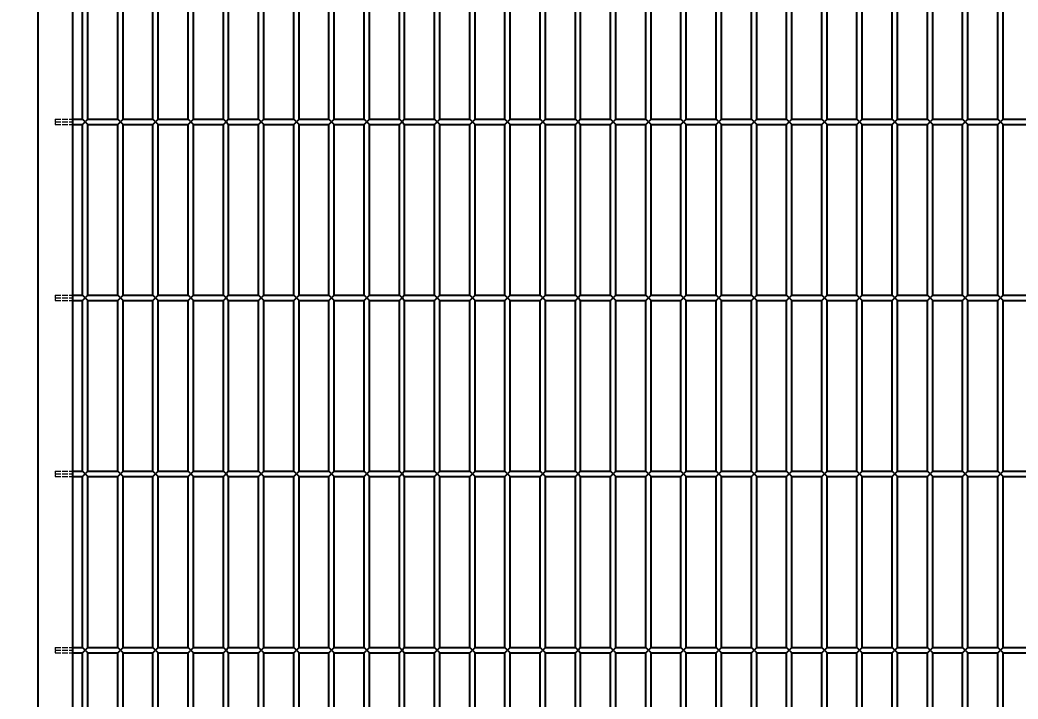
# Model space of a CAD drawing. Header units: millimetres. Extents: x 120 to 9117, y 110 to 4090.
# Drawn here: x 1810 to 2377, y 2759 to 3145 of the extents above; entities that cross this region are included whole.
import ezdxf

# ---------------------------------------------------------------- set-up
doc = ezdxf.new("R2010")
doc.units = ezdxf.units.MM
doc.header["$LTSCALE"] = 20
doc.linetypes.add('DASHED', pattern=[0.2067, 0.1654, -0.0413])
doc.layers.add('可见 (ISO)', color=7, linetype='Continuous', lineweight=25)
doc.layers.add('尺寸 (ISO)', color=7, linetype='Continuous', lineweight=18, true_color=0x008000)
doc.layers.add('隐藏 (ISO)', color=5, linetype='DASHED', lineweight=18, true_color=0x0000ff)
doc.styles.add('最新国标', font='simfang.ttf')
doc.dimstyles.new('默认 (GB)', dxfattribs={"dimscale": 20, "dimtxt": 2.8, "dimasz": 2.5, "dimexe": 2, "dimexo": 1.5, "dimgap": 0.5, "dimtad": 1, "dimtoh": 1, "dimdsep": 46, "dimtxsty": '最新国标', "dimcen": 0.09, "dimdle": 10, "dimclrd": 256, "dimclre": 256, "dimclrt": 256, "dimaunit": 1, "dimadec": 3, "dimazin": 2, "dimtfac": 0.535714, "dimtdec": 3, "dimtmove": 0, "dimatfit": 3, "dimfxl": 0, "dimtolj": 1, "dimlwd": -1, "dimlwe": -1, "dimarcsym": 0})

# ---------------------------------------------------------------- blocks, each defined once
blk = doc.blocks.new('*D6')
at = {"layer": 'Defpoints', "color": 0, "transparency": 16777216}
for p in [(1820.28, 3517.01), (1480.19, 1517.01), (1820.28, 1517.01)]:
    blk.add_point(p, dxfattribs=at)
at = {"layer": '尺寸 (ISO)', "color": 116, "true_color": 0x00803f, "transparency": 16777216}
for p, q in [((1790.28, 3517.01), (1440.19, 3517.01)), ((1480.19, 3467.01), (1480.19, 1567.01)), ((1790.28, 1517.01), (1440.19, 1517.01))]:
    blk.add_line(p, q, dxfattribs=at)
for points in [[(1471.85, 3467.01), (1488.52, 3467.01), (1480.19, 3517.01)], [(1471.85, 1567.01), (1488.52, 1567.01), (1480.19, 1517.01)]]:
    blk.add_solid(points, dxfattribs=at)
at = {"layer": '尺寸 (ISO)', "transparency": 16777216, "insert": (1441.87, 2517.01), "char_height": 56, "attachment_point": 5, "rotation": 90, "style": '最新国标'}
blk.add_mtext('\\A1;2000', dxfattribs=at)

msp = doc.modelspace()

# ---------------------------------------------------------------- linework, layer by layer
at = {"layer": '可见 (ISO)'}
for p, q in [((1820.28, 3517.011), (1820.28, 1517.011)), ((1840.28, 2527.011), (1840.28, 3497.011)), ((1845.78, 3088.511), (1845.78, 3185.511)), ((1848.78, 3088.511), (1848.78, 3185.511)), ((1865.78, 3088.511), (1865.78, 3185.511)), ((1868.78, 3088.511), (1868.78, 3185.511)), ((1885.78, 3088.511), (1885.78, 3185.511)), ((1888.78, 3088.511), (1888.78, 3185.511)), ((1905.78, 3088.511), (1905.78, 3185.511)), ((1908.78, 3088.511), (1908.78, 3185.511)), ((1925.78, 3088.511), (1925.78, 3185.511)), ((1928.78, 3088.511), (1928.78, 3185.511)), ((1945.78, 3088.511), (1945.78, 3185.511)), ((1948.78, 3088.511), (1948.78, 3185.511)), ((1965.78, 3088.511), (1965.78, 3185.511)), ((1968.78, 3088.511), (1968.78, 3185.511)), ((1985.78, 3088.511), (1985.78, 3185.511)), ((1988.78, 3088.511), (1988.78, 3185.511)), ((2005.78, 3088.511), (2005.78, 3185.511)), ((2008.78, 3088.511), (2008.78, 3185.511)), ((2025.78, 3088.511), (2025.78, 3185.511)), ((2028.78, 3088.511), (2028.78, 3185.511)), ((2045.78, 3088.511), (2045.78, 3185.511)), ((2048.78, 3088.511), (2048.78, 3185.511)), ((2065.78, 3088.511), (2065.78, 3185.511)), ((2068.78, 3088.511), (2068.78, 3185.511)), ((2085.78, 3088.511), (2085.78, 3185.511)), ((2088.78, 3088.511), (2088.78, 3185.511)), ((2105.78, 3088.511), (2105.78, 3185.511)), ((2108.78, 3088.511), (2108.78, 3185.511)), ((2125.78, 3088.511), (2125.78, 3185.511)), ((2128.78, 3088.511), (2128.78, 3185.511)), ((2145.78, 3088.511), (2145.78, 3185.511)), ((2148.78, 3088.511), (2148.78, 3185.511)), ((2165.78, 3088.511), (2165.78, 3185.511)), ((2168.78, 3088.511), (2168.78, 3185.511)), ((2185.78, 3088.511), (2185.78, 3185.511)), ((2188.78, 3088.511), (2188.78, 3185.511)), ((2205.78, 3088.511), (2205.78, 3185.511)), ((2208.78, 3088.511), (2208.78, 3185.511)), ((2225.78, 3088.511), (2225.78, 3185.511)), ((2228.78, 3088.511), (2228.78, 3185.511)), ((2245.78, 3088.511), (2245.78, 3185.511)), ((2248.78, 3088.511), (2248.78, 3185.511)), ((2265.78, 3088.511), (2265.78, 3185.511)), ((2268.78, 3088.511), (2268.78, 3185.511)), ((2285.78, 3088.511), (2285.78, 3185.511)), ((2288.78, 3088.511), (2288.78, 3185.511)), ((2305.78, 3088.511), (2305.78, 3185.511)), ((2308.78, 3088.511), (2308.78, 3185.511)), ((2325.78, 3088.511), (2325.78, 3185.511)), ((2328.78, 3088.511), (2328.78, 3185.511)), ((2345.78, 3088.511), (2345.78, 3185.511)), ((2348.78, 3088.511), (2348.78, 3185.511)), ((2365.78, 3088.511), (2365.78, 3185.511)), ((2368.78, 3088.511), (2368.78, 3185.511)), ((1840.28, 3088.511), (1845.78, 3088.511)), ((1840.28, 3085.511), (1845.78, 3085.511)), ((1847.28, 3087.011), (1845.78, 3088.511)), ((1845.78, 3085.511), (1847.28, 3087.011)), ((1845.78, 2988.511), (1845.78, 3085.511)), ((1848.78, 3088.511), (1847.28, 3087.011)), ((1847.28, 3087.011), (1848.78, 3085.511)), ((1848.78, 3088.511), (1865.78, 3088.511)), ((1848.78, 3085.511), (1865.78, 3085.511)), ((1848.78, 2988.511), (1848.78, 3085.511)), ((1867.28, 3087.011), (1865.78, 3088.511)), ((1865.78, 3085.511), (1867.28, 3087.011)), ((1865.78, 2988.511), (1865.78, 3085.511)), ((1868.78, 3088.511), (1867.28, 3087.011)), ((1867.28, 3087.011), (1868.78, 3085.511)), ((1868.78, 3088.511), (1885.78, 3088.511)), ((1868.78, 3085.511), (1885.78, 3085.511)), ((1868.78, 2988.511), (1868.78, 3085.511)), ((1887.28, 3087.011), (1885.78, 3088.511)), ((1885.78, 3085.511), (1887.28, 3087.011)), ((1885.78, 2988.511), (1885.78, 3085.511)), ((1888.78, 3088.511), (1887.28, 3087.011)), ((1887.28, 3087.011), (1888.78, 3085.511)), ((1888.78, 3088.511), (1905.78, 3088.511)), ((1888.78, 3085.511), (1905.78, 3085.511)), ((1888.78, 2988.511), (1888.78, 3085.511)), ((1907.28, 3087.011), (1905.78, 3088.511)), ((1905.78, 3085.511), (1907.28, 3087.011)), ((1905.78, 2988.511), (1905.78, 3085.511)), ((1908.78, 3088.511), (1907.28, 3087.011)), ((1907.28, 3087.011), (1908.78, 3085.511)), ((1908.78, 3088.511), (1925.78, 3088.511)), ((1908.78, 3085.511), (1925.78, 3085.511)), ((1908.78, 2988.511), (1908.78, 3085.511)), ((1927.28, 3087.011), (1925.78, 3088.511)), ((1925.78, 3085.511), (1927.28, 3087.011)), ((1925.78, 2988.511), (1925.78, 3085.511)), ((1928.78, 3088.511), (1927.28, 3087.011)), ((1927.28, 3087.011), (1928.78, 3085.511)), ((1928.78, 3088.511), (1945.78, 3088.511)), ((1928.78, 3085.511), (1945.78, 3085.511)), ((1928.78, 2988.511), (1928.78, 3085.511)), ((1947.28, 3087.011), (1945.78, 3088.511)), ((1945.78, 3085.511), (1947.28, 3087.011)), ((1945.78, 2988.511), (1945.78, 3085.511)), ((1948.78, 3088.511), (1947.28, 3087.011)), ((1947.28, 3087.011), (1948.78, 3085.511)), ((1948.78, 3088.511), (1965.78, 3088.511)), ((1948.78, 3085.511), (1965.78, 3085.511)), ((1948.78, 2988.511), (1948.78, 3085.511)), ((1967.28, 3087.011), (1965.78, 3088.511)), ((1965.78, 3085.511), (1967.28, 3087.011)), ((1965.78, 2988.511), (1965.78, 3085.511)), ((1968.78, 3088.511), (1967.28, 3087.011)), ((1967.28, 3087.011), (1968.78, 3085.511)), ((1968.78, 3088.511), (1985.78, 3088.511)), ((1968.78, 3085.511), (1985.78, 3085.511)), ((1968.78, 2988.511), (1968.78, 3085.511)), ((1987.28, 3087.011), (1985.78, 3088.511)), ((1985.78, 3085.511), (1987.28, 3087.011)), ((1985.78, 2988.511), (1985.78, 3085.511)), ((1988.78, 3088.511), (1987.28, 3087.011)), ((1987.28, 3087.011), (1988.78, 3085.511)), ((1988.78, 3088.511), (2005.78, 3088.511)), ((1988.78, 3085.511), (2005.78, 3085.511)), ((1988.78, 2988.511), (1988.78, 3085.511)), ((2007.28, 3087.011), (2005.78, 3088.511)), ((2005.78, 3085.511), (2007.28, 3087.011)), ((2005.78, 2988.511), (2005.78, 3085.511)), ((2008.78, 3088.511), (2007.28, 3087.011)), ((2007.28, 3087.011), (2008.78, 3085.511)), ((2008.78, 3088.511), (2025.78, 3088.511)), ((2008.78, 3085.511), (2025.78, 3085.511)), ((2008.78, 2988.511), (2008.78, 3085.511)), ((2027.28, 3087.011), (2025.78, 3088.511)), ((2025.78, 3085.511), (2027.28, 3087.011)), ((2025.78, 2988.511), (2025.78, 3085.511)), ((2028.78, 3088.511), (2027.28, 3087.011)), ((2027.28, 3087.011), (2028.78, 3085.511)), ((2028.78, 3088.511), (2045.78, 3088.511)), ((2028.78, 3085.511), (2045.78, 3085.511)), ((2028.78, 2988.511), (2028.78, 3085.511)), ((2047.28, 3087.011), (2045.78, 3088.511)), ((2045.78, 3085.511), (2047.28, 3087.011)), ((2045.78, 2988.511), (2045.78, 3085.511)), ((2048.78, 3088.511), (2047.28, 3087.011)), ((2047.28, 3087.011), (2048.78, 3085.511)), ((2048.78, 3088.511), (2065.78, 3088.511)), ((2048.78, 3085.511), (2065.78, 3085.511)), ((2048.78, 2988.511), (2048.78, 3085.511)), ((2067.28, 3087.011), (2065.78, 3088.511)), ((2065.78, 3085.511), (2067.28, 3087.011)), ((2065.78, 2988.511), (2065.78, 3085.511)), ((2068.78, 3088.511), (2067.28, 3087.011)), ((2067.28, 3087.011), (2068.78, 3085.511)), ((2068.78, 3088.511), (2085.78, 3088.511)), ((2068.78, 3085.511), (2085.78, 3085.511)), ((2068.78, 2988.511), (2068.78, 3085.511)), ((2087.28, 3087.011), (2085.78, 3088.511)), ((2085.78, 3085.511), (2087.28, 3087.011)), ((2085.78, 2988.511), (2085.78, 3085.511)), ((2088.78, 3088.511), (2087.28, 3087.011)), ((2087.28, 3087.011), (2088.78, 3085.511)), ((2088.78, 3088.511), (2105.78, 3088.511)), ((2088.78, 3085.511), (2105.78, 3085.511)), ((2088.78, 2988.511), (2088.78, 3085.511)), ((2107.28, 3087.011), (2105.78, 3088.511)), ((2105.78, 3085.511), (2107.28, 3087.011)), ((2105.78, 2988.511), (2105.78, 3085.511)), ((2108.78, 3088.511), (2107.28, 3087.011)), ((2107.28, 3087.011), (2108.78, 3085.511)), ((2108.78, 3088.511), (2125.78, 3088.511)), ((2108.78, 3085.511), (2125.78, 3085.511)), ((2108.78, 2988.511), (2108.78, 3085.511)), ((2127.28, 3087.011), (2125.78, 3088.511)), ((2125.78, 3085.511), (2127.28, 3087.011)), ((2125.78, 2988.511), (2125.78, 3085.511)), ((2128.78, 3088.511), (2127.28, 3087.011)), ((2127.28, 3087.011), (2128.78, 3085.511)), ((2128.78, 3088.511), (2145.78, 3088.511)), ((2128.78, 3085.511), (2145.78, 3085.511)), ((2128.78, 2988.511), (2128.78, 3085.511)), ((2147.28, 3087.011), (2145.78, 3088.511)), ((2145.78, 3085.511), (2147.28, 3087.011)), ((2145.78, 2988.511), (2145.78, 3085.511)), ((2148.78, 3088.511), (2147.28, 3087.011)), ((2147.28, 3087.011), (2148.78, 3085.511)), ((2148.78, 3088.511), (2165.78, 3088.511)), ((2148.78, 3085.511), (2165.78, 3085.511)), ((2148.78, 2988.511), (2148.78, 3085.511)), ((2167.28, 3087.011), (2165.78, 3088.511)), ((2165.78, 3085.511), (2167.28, 3087.011)), ((2165.78, 2988.511), (2165.78, 3085.511)), ((2168.78, 3088.511), (2167.28, 3087.011)), ((2167.28, 3087.011), (2168.78, 3085.511)), ((2168.78, 3088.511), (2185.78, 3088.511)), ((2168.78, 3085.511), (2185.78, 3085.511)), ((2168.78, 2988.511), (2168.78, 3085.511)), ((2187.28, 3087.011), (2185.78, 3088.511)), ((2185.78, 3085.511), (2187.28, 3087.011)), ((2185.78, 2988.511), (2185.78, 3085.511)), ((2188.78, 3088.511), (2187.28, 3087.011)), ((2187.28, 3087.011), (2188.78, 3085.511)), ((2188.78, 3088.511), (2205.78, 3088.511)), ((2188.78, 3085.511), (2205.78, 3085.511)), ((2188.78, 2988.511), (2188.78, 3085.511)), ((2207.28, 3087.011), (2205.78, 3088.511)), ((2205.78, 3085.511), (2207.28, 3087.011)), ((2205.78, 2988.511), (2205.78, 3085.511)), ((2208.78, 3088.511), (2207.28, 3087.011)), ((2207.28, 3087.011), (2208.78, 3085.511)), ((2208.78, 3088.511), (2225.78, 3088.511)), ((2208.78, 3085.511), (2225.78, 3085.511)), ((2208.78, 2988.511), (2208.78, 3085.511)), ((2227.28, 3087.011), (2225.78, 3088.511)), ((2225.78, 3085.511), (2227.28, 3087.011)), ((2225.78, 2988.511), (2225.78, 3085.511)), ((2228.78, 3088.511), (2227.28, 3087.011)), ((2227.28, 3087.011), (2228.78, 3085.511)), ((2228.78, 3088.511), (2245.78, 3088.511)), ((2228.78, 3085.511), (2245.78, 3085.511)), ((2228.78, 2988.511), (2228.78, 3085.511)), ((2247.28, 3087.011), (2245.78, 3088.511)), ((2245.78, 3085.511), (2247.28, 3087.011)), ((2245.78, 2988.511), (2245.78, 3085.511)), ((2248.78, 3088.511), (2247.28, 3087.011)), ((2247.28, 3087.011), (2248.78, 3085.511)), ((2248.78, 3088.511), (2265.78, 3088.511)), ((2248.78, 3085.511), (2265.78, 3085.511)), ((2248.78, 2988.511), (2248.78, 3085.511)), ((2267.28, 3087.011), (2265.78, 3088.511)), ((2265.78, 3085.511), (2267.28, 3087.011)), ((2265.78, 2988.511), (2265.78, 3085.511)), ((2268.78, 3088.511), (2267.28, 3087.011)), ((2267.28, 3087.011), (2268.78, 3085.511)), ((2268.78, 3088.511), (2285.78, 3088.511)), ((2268.78, 3085.511), (2285.78, 3085.511)), ((2268.78, 2988.511), (2268.78, 3085.511)), ((2287.28, 3087.011), (2285.78, 3088.511)), ((2285.78, 3085.511), (2287.28, 3087.011)), ((2285.78, 2988.511), (2285.78, 3085.511)), ((2288.78, 3088.511), (2287.28, 3087.011)), ((2287.28, 3087.011), (2288.78, 3085.511)), ((2288.78, 3088.511), (2305.78, 3088.511)), ((2288.78, 3085.511), (2305.78, 3085.511)), ((2288.78, 2988.511), (2288.78, 3085.511)), ((2307.28, 3087.011), (2305.78, 3088.511)), ((2305.78, 3085.511), (2307.28, 3087.011)), ((2305.78, 2988.511), (2305.78, 3085.511)), ((2308.78, 3088.511), (2307.28, 3087.011)), ((2307.28, 3087.011), (2308.78, 3085.511)), ((2308.78, 3088.511), (2325.78, 3088.511)), ((2308.78, 3085.511), (2325.78, 3085.511)), ((2308.78, 2988.511), (2308.78, 3085.511)), ((2327.28, 3087.011), (2325.78, 3088.511)), ((2325.78, 3085.511), (2327.28, 3087.011)), ((2325.78, 2988.511), (2325.78, 3085.511)), ((2328.78, 3088.511), (2327.28, 3087.011)), ((2327.28, 3087.011), (2328.78, 3085.511)), ((2328.78, 3088.511), (2345.78, 3088.511)), ((2328.78, 3085.511), (2345.78, 3085.511)), ((2328.78, 2988.511), (2328.78, 3085.511)), ((2347.28, 3087.011), (2345.78, 3088.511)), ((2345.78, 3085.511), (2347.28, 3087.011)), ((2345.78, 2988.511), (2345.78, 3085.511)), ((2348.78, 3088.511), (2347.28, 3087.011)), ((2347.28, 3087.011), (2348.78, 3085.511)), ((2348.78, 3088.511), (2365.78, 3088.511)), ((2348.78, 3085.511), (2365.78, 3085.511)), ((2348.78, 2988.511), (2348.78, 3085.511)), ((2367.28, 3087.011), (2365.78, 3088.511)), ((2365.78, 3085.511), (2367.28, 3087.011)), ((2365.78, 2988.511), (2365.78, 3085.511)), ((2368.78, 3088.511), (2367.28, 3087.011)), ((2367.28, 3087.011), (2368.78, 3085.511)), ((2368.78, 3088.511), (2385.78, 3088.511)), ((2368.78, 3085.511), (2385.78, 3085.511)), ((2368.78, 2988.511), (2368.78, 3085.511)), ((1840.28, 2988.511), (1845.78, 2988.511)), ((1847.28, 2987.011), (1845.78, 2988.511)), ((1848.78, 2988.511), (1847.28, 2987.011)), ((1848.78, 2988.511), (1865.78, 2988.511)), ((1867.28, 2987.011), (1865.78, 2988.511)), ((1868.78, 2988.511), (1867.28, 2987.011)), ((1868.78, 2988.511), (1885.78, 2988.511)), ((1887.28, 2987.011), (1885.78, 2988.511)), ((1888.78, 2988.511), (1887.28, 2987.011)), ((1888.78, 2988.511), (1905.78, 2988.511)), ((1907.28, 2987.011), (1905.78, 2988.511)), ((1908.78, 2988.511), (1907.28, 2987.011)), ((1908.78, 2988.511), (1925.78, 2988.511)), ((1927.28, 2987.011), (1925.78, 2988.511)), ((1928.78, 2988.511), (1927.28, 2987.011)), ((1928.78, 2988.511), (1945.78, 2988.511)), ((1947.28, 2987.011), (1945.78, 2988.511)), ((1948.78, 2988.511), (1947.28, 2987.011)), ((1948.78, 2988.511), (1965.78, 2988.511)), ((1967.28, 2987.011), (1965.78, 2988.511)), ((1968.78, 2988.511), (1967.28, 2987.011)), ((1968.78, 2988.511), (1985.78, 2988.511)), ((1987.28, 2987.011), (1985.78, 2988.511)), ((1988.78, 2988.511), (1987.28, 2987.011)), ((1988.78, 2988.511), (2005.78, 2988.511)), ((2007.28, 2987.011), (2005.78, 2988.511)), ((2008.78, 2988.511), (2007.28, 2987.011)), ((2008.78, 2988.511), (2025.78, 2988.511)), ((2027.28, 2987.011), (2025.78, 2988.511)), ((2028.78, 2988.511), (2027.28, 2987.011)), ((2028.78, 2988.511), (2045.78, 2988.511)), ((2047.28, 2987.011), (2045.78, 2988.511)), ((2048.78, 2988.511), (2047.28, 2987.011)), ((2048.78, 2988.511), (2065.78, 2988.511)), ((2067.28, 2987.011), (2065.78, 2988.511)), ((2068.78, 2988.511), (2067.28, 2987.011)), ((2068.78, 2988.511), (2085.78, 2988.511)), ((2087.28, 2987.011), (2085.78, 2988.511)), ((2088.78, 2988.511), (2087.28, 2987.011)), ((2088.78, 2988.511), (2105.78, 2988.511)), ((2107.28, 2987.011), (2105.78, 2988.511)), ((2108.78, 2988.511), (2107.28, 2987.011)), ((2108.78, 2988.511), (2125.78, 2988.511)), ((2127.28, 2987.011), (2125.78, 2988.511)), ((2128.78, 2988.511), (2127.28, 2987.011)), ((2128.78, 2988.511), (2145.78, 2988.511)), ((2147.28, 2987.011), (2145.78, 2988.511)), ((2148.78, 2988.511), (2147.28, 2987.011)), ((2148.78, 2988.511), (2165.78, 2988.511)), ((2167.28, 2987.011), (2165.78, 2988.511)), ((2168.78, 2988.511), (2167.28, 2987.011)), ((2168.78, 2988.511), (2185.78, 2988.511)), ((2187.28, 2987.011), (2185.78, 2988.511)), ((2188.78, 2988.511), (2187.28, 2987.011)), ((2188.78, 2988.511), (2205.78, 2988.511)), ((2207.28, 2987.011), (2205.78, 2988.511)), ((2208.78, 2988.511), (2207.28, 2987.011)), ((2208.78, 2988.511), (2225.78, 2988.511)), ((2227.28, 2987.011), (2225.78, 2988.511)), ((2228.78, 2988.511), (2227.28, 2987.011)), ((2228.78, 2988.511), (2245.78, 2988.511)), ((2247.28, 2987.011), (2245.78, 2988.511)), ((2248.78, 2988.511), (2247.28, 2987.011)), ((2248.78, 2988.511), (2265.78, 2988.511)), ((2267.28, 2987.011), (2265.78, 2988.511)), ((2268.78, 2988.511), (2267.28, 2987.011)), ((2268.78, 2988.511), (2285.78, 2988.511)), ((2287.28, 2987.011), (2285.78, 2988.511)), ((2288.78, 2988.511), (2287.28, 2987.011)), ((2288.78, 2988.511), (2305.78, 2988.511)), ((2307.28, 2987.011), (2305.78, 2988.511)), ((2308.78, 2988.511), (2307.28, 2987.011)), ((2308.78, 2988.511), (2325.78, 2988.511)), ((2327.28, 2987.011), (2325.78, 2988.511)), ((2328.78, 2988.511), (2327.28, 2987.011)), ((2328.78, 2988.511), (2345.78, 2988.511)), ((2347.28, 2987.011), (2345.78, 2988.511)), ((2348.78, 2988.511), (2347.28, 2987.011)), ((2348.78, 2988.511), (2365.78, 2988.511)), ((2367.28, 2987.011), (2365.78, 2988.511)), ((2368.78, 2988.511), (2367.28, 2987.011)), ((2368.78, 2988.511), (2385.78, 2988.511)), ((1840.28, 2985.511), (1845.78, 2985.511)), ((1845.78, 2985.511), (1847.28, 2987.011)), ((1845.78, 2888.511), (1845.78, 2985.511)), ((1847.28, 2987.011), (1848.78, 2985.511)), ((1848.78, 2985.511), (1865.78, 2985.511)), ((1848.78, 2888.511), (1848.78, 2985.511)), ((1865.78, 2985.511), (1867.28, 2987.011)), ((1865.78, 2888.511), (1865.78, 2985.511)), ((1867.28, 2987.011), (1868.78, 2985.511)), ((1868.78, 2985.511), (1885.78, 2985.511)), ((1868.78, 2888.511), (1868.78, 2985.511)), ((1885.78, 2985.511), (1887.28, 2987.011)), ((1885.78, 2888.511), (1885.78, 2985.511)), ((1887.28, 2987.011), (1888.78, 2985.511)), ((1888.78, 2985.511), (1905.78, 2985.511)), ((1888.78, 2888.511), (1888.78, 2985.511)), ((1905.78, 2985.511), (1907.28, 2987.011)), ((1905.78, 2888.511), (1905.78, 2985.511)), ((1907.28, 2987.011), (1908.78, 2985.511)), ((1908.78, 2985.511), (1925.78, 2985.511)), ((1908.78, 2888.511), (1908.78, 2985.511)), ((1925.78, 2985.511), (1927.28, 2987.011)), ((1925.78, 2888.511), (1925.78, 2985.511)), ((1927.28, 2987.011), (1928.78, 2985.511)), ((1928.78, 2985.511), (1945.78, 2985.511)), ((1928.78, 2888.511), (1928.78, 2985.511)), ((1945.78, 2985.511), (1947.28, 2987.011)), ((1945.78, 2888.511), (1945.78, 2985.511)), ((1947.28, 2987.011), (1948.78, 2985.511)), ((1948.78, 2985.511), (1965.78, 2985.511)), ((1948.78, 2888.511), (1948.78, 2985.511)), ((1965.78, 2985.511), (1967.28, 2987.011)), ((1965.78, 2888.511), (1965.78, 2985.511)), ((1967.28, 2987.011), (1968.78, 2985.511)), ((1968.78, 2985.511), (1985.78, 2985.511)), ((1968.78, 2888.511), (1968.78, 2985.511)), ((1985.78, 2985.511), (1987.28, 2987.011)), ((1985.78, 2888.511), (1985.78, 2985.511)), ((1987.28, 2987.011), (1988.78, 2985.511)), ((1988.78, 2985.511), (2005.78, 2985.511)), ((1988.78, 2888.511), (1988.78, 2985.511)), ((2005.78, 2985.511), (2007.28, 2987.011)), ((2005.78, 2888.511), (2005.78, 2985.511)), ((2007.28, 2987.011), (2008.78, 2985.511)), ((2008.78, 2985.511), (2025.78, 2985.511)), ((2008.78, 2888.511), (2008.78, 2985.511)), ((2025.78, 2985.511), (2027.28, 2987.011)), ((2025.78, 2888.511), (2025.78, 2985.511)), ((2027.28, 2987.011), (2028.78, 2985.511)), ((2028.78, 2985.511), (2045.78, 2985.511)), ((2028.78, 2888.511), (2028.78, 2985.511)), ((2045.78, 2985.511), (2047.28, 2987.011)), ((2045.78, 2888.511), (2045.78, 2985.511)), ((2047.28, 2987.011), (2048.78, 2985.511)), ((2048.78, 2985.511), (2065.78, 2985.511)), ((2048.78, 2888.511), (2048.78, 2985.511)), ((2065.78, 2985.511), (2067.28, 2987.011)), ((2065.78, 2888.511), (2065.78, 2985.511)), ((2067.28, 2987.011), (2068.78, 2985.511)), ((2068.78, 2985.511), (2085.78, 2985.511)), ((2068.78, 2888.511), (2068.78, 2985.511)), ((2085.78, 2985.511), (2087.28, 2987.011)), ((2085.78, 2888.511), (2085.78, 2985.511)), ((2087.28, 2987.011), (2088.78, 2985.511)), ((2088.78, 2985.511), (2105.78, 2985.511)), ((2088.78, 2888.511), (2088.78, 2985.511)), ((2105.78, 2985.511), (2107.28, 2987.011)), ((2105.78, 2888.511), (2105.78, 2985.511)), ((2107.28, 2987.011), (2108.78, 2985.511)), ((2108.78, 2985.511), (2125.78, 2985.511)), ((2108.78, 2888.511), (2108.78, 2985.511)), ((2125.78, 2985.511), (2127.28, 2987.011)), ((2125.78, 2888.511), (2125.78, 2985.511)), ((2127.28, 2987.011), (2128.78, 2985.511)), ((2128.78, 2985.511), (2145.78, 2985.511)), ((2128.78, 2888.511), (2128.78, 2985.511)), ((2145.78, 2985.511), (2147.28, 2987.011)), ((2145.78, 2888.511), (2145.78, 2985.511)), ((2147.28, 2987.011), (2148.78, 2985.511)), ((2148.78, 2985.511), (2165.78, 2985.511)), ((2148.78, 2888.511), (2148.78, 2985.511)), ((2165.78, 2985.511), (2167.28, 2987.011)), ((2165.78, 2888.511), (2165.78, 2985.511)), ((2167.28, 2987.011), (2168.78, 2985.511)), ((2168.78, 2985.511), (2185.78, 2985.511)), ((2168.78, 2888.511), (2168.78, 2985.511)), ((2185.78, 2985.511), (2187.28, 2987.011)), ((2185.78, 2888.511), (2185.78, 2985.511)), ((2187.28, 2987.011), (2188.78, 2985.511)), ((2188.78, 2985.511), (2205.78, 2985.511)), ((2188.78, 2888.511), (2188.78, 2985.511)), ((2205.78, 2985.511), (2207.28, 2987.011)), ((2205.78, 2888.511), (2205.78, 2985.511)), ((2207.28, 2987.011), (2208.78, 2985.511)), ((2208.78, 2985.511), (2225.78, 2985.511)), ((2208.78, 2888.511), (2208.78, 2985.511)), ((2225.78, 2985.511), (2227.28, 2987.011)), ((2225.78, 2888.511), (2225.78, 2985.511)), ((2227.28, 2987.011), (2228.78, 2985.511)), ((2228.78, 2985.511), (2245.78, 2985.511)), ((2228.78, 2888.511), (2228.78, 2985.511)), ((2245.78, 2985.511), (2247.28, 2987.011)), ((2245.78, 2888.511), (2245.78, 2985.511)), ((2247.28, 2987.011), (2248.78, 2985.511)), ((2248.78, 2985.511), (2265.78, 2985.511)), ((2248.78, 2888.511), (2248.78, 2985.511)), ((2265.78, 2985.511), (2267.28, 2987.011)), ((2265.78, 2888.511), (2265.78, 2985.511)), ((2267.28, 2987.011), (2268.78, 2985.511)), ((2268.78, 2985.511), (2285.78, 2985.511)), ((2268.78, 2888.511), (2268.78, 2985.511)), ((2285.78, 2985.511), (2287.28, 2987.011)), ((2285.78, 2888.511), (2285.78, 2985.511)), ((2287.28, 2987.011), (2288.78, 2985.511)), ((2288.78, 2985.511), (2305.78, 2985.511)), ((2288.78, 2888.511), (2288.78, 2985.511)), ((2305.78, 2985.511), (2307.28, 2987.011)), ((2305.78, 2888.511), (2305.78, 2985.511)), ((2307.28, 2987.011), (2308.78, 2985.511)), ((2308.78, 2985.511), (2325.78, 2985.511)), ((2308.78, 2888.511), (2308.78, 2985.511)), ((2325.78, 2985.511), (2327.28, 2987.011)), ((2325.78, 2888.511), (2325.78, 2985.511)), ((2327.28, 2987.011), (2328.78, 2985.511)), ((2328.78, 2985.511), (2345.78, 2985.511)), ((2328.78, 2888.511), (2328.78, 2985.511)), ((2345.78, 2985.511), (2347.28, 2987.011)), ((2345.78, 2888.511), (2345.78, 2985.511)), ((2347.28, 2987.011), (2348.78, 2985.511)), ((2348.78, 2985.511), (2365.78, 2985.511)), ((2348.78, 2888.511), (2348.78, 2985.511)), ((2365.78, 2985.511), (2367.28, 2987.011)), ((2365.78, 2888.511), (2365.78, 2985.511)), ((2367.28, 2987.011), (2368.78, 2985.511)), ((2368.78, 2985.511), (2385.78, 2985.511)), ((2368.78, 2888.511), (2368.78, 2985.511)), ((1840.28, 2888.511), (1845.78, 2888.511)), ((1847.28, 2887.011), (1845.78, 2888.511)), ((1845.78, 2885.511), (1847.28, 2887.011)), ((1848.78, 2888.511), (1847.28, 2887.011)), ((1847.28, 2887.011), (1848.78, 2885.511)), ((1848.78, 2888.511), (1865.78, 2888.511)), ((1867.28, 2887.011), (1865.78, 2888.511)), ((1865.78, 2885.511), (1867.28, 2887.011)), ((1868.78, 2888.511), (1867.28, 2887.011)), ((1867.28, 2887.011), (1868.78, 2885.511)), ((1868.78, 2888.511), (1885.78, 2888.511)), ((1887.28, 2887.011), (1885.78, 2888.511)), ((1885.78, 2885.511), (1887.28, 2887.011)), ((1888.78, 2888.511), (1887.28, 2887.011)), ((1887.28, 2887.011), (1888.78, 2885.511)), ((1888.78, 2888.511), (1905.78, 2888.511)), ((1907.28, 2887.011), (1905.78, 2888.511)), ((1905.78, 2885.511), (1907.28, 2887.011)), ((1908.78, 2888.511), (1907.28, 2887.011)), ((1907.28, 2887.011), (1908.78, 2885.511)), ((1908.78, 2888.511), (1925.78, 2888.511)), ((1927.28, 2887.011), (1925.78, 2888.511)), ((1925.78, 2885.511), (1927.28, 2887.011)), ((1928.78, 2888.511), (1927.28, 2887.011)), ((1927.28, 2887.011), (1928.78, 2885.511)), ((1928.78, 2888.511), (1945.78, 2888.511)), ((1947.28, 2887.011), (1945.78, 2888.511)), ((1945.78, 2885.511), (1947.28, 2887.011)), ((1948.78, 2888.511), (1947.28, 2887.011)), ((1947.28, 2887.011), (1948.78, 2885.511)), ((1948.78, 2888.511), (1965.78, 2888.511)), ((1967.28, 2887.011), (1965.78, 2888.511)), ((1965.78, 2885.511), (1967.28, 2887.011)), ((1968.78, 2888.511), (1967.28, 2887.011)), ((1967.28, 2887.011), (1968.78, 2885.511)), ((1968.78, 2888.511), (1985.78, 2888.511)), ((1987.28, 2887.011), (1985.78, 2888.511)), ((1985.78, 2885.511), (1987.28, 2887.011)), ((1988.78, 2888.511), (1987.28, 2887.011)), ((1987.28, 2887.011), (1988.78, 2885.511)), ((1988.78, 2888.511), (2005.78, 2888.511)), ((2007.28, 2887.011), (2005.78, 2888.511)), ((2005.78, 2885.511), (2007.28, 2887.011)), ((2008.78, 2888.511), (2007.28, 2887.011)), ((2007.28, 2887.011), (2008.78, 2885.511)), ((2008.78, 2888.511), (2025.78, 2888.511)), ((2027.28, 2887.011), (2025.78, 2888.511)), ((2025.78, 2885.511), (2027.28, 2887.011)), ((2028.78, 2888.511), (2027.28, 2887.011)), ((2027.28, 2887.011), (2028.78, 2885.511)), ((2028.78, 2888.511), (2045.78, 2888.511)), ((2047.28, 2887.011), (2045.78, 2888.511)), ((2045.78, 2885.511), (2047.28, 2887.011)), ((2048.78, 2888.511), (2047.28, 2887.011)), ((2047.28, 2887.011), (2048.78, 2885.511)), ((2048.78, 2888.511), (2065.78, 2888.511)), ((2067.28, 2887.011), (2065.78, 2888.511)), ((2065.78, 2885.511), (2067.28, 2887.011)), ((2068.78, 2888.511), (2067.28, 2887.011)), ((2067.28, 2887.011), (2068.78, 2885.511)), ((2068.78, 2888.511), (2085.78, 2888.511)), ((2087.28, 2887.011), (2085.78, 2888.511)), ((2085.78, 2885.511), (2087.28, 2887.011)), ((2088.78, 2888.511), (2087.28, 2887.011)), ((2087.28, 2887.011), (2088.78, 2885.511)), ((2088.78, 2888.511), (2105.78, 2888.511)), ((2107.28, 2887.011), (2105.78, 2888.511)), ((2105.78, 2885.511), (2107.28, 2887.011)), ((2108.78, 2888.511), (2107.28, 2887.011)), ((2107.28, 2887.011), (2108.78, 2885.511)), ((2108.78, 2888.511), (2125.78, 2888.511)), ((2127.28, 2887.011), (2125.78, 2888.511)), ((2125.78, 2885.511), (2127.28, 2887.011)), ((2128.78, 2888.511), (2127.28, 2887.011)), ((2127.28, 2887.011), (2128.78, 2885.511)), ((2128.78, 2888.511), (2145.78, 2888.511)), ((2147.28, 2887.011), (2145.78, 2888.511)), ((2145.78, 2885.511), (2147.28, 2887.011)), ((2148.78, 2888.511), (2147.28, 2887.011)), ((2147.28, 2887.011), (2148.78, 2885.511)), ((2148.78, 2888.511), (2165.78, 2888.511)), ((2167.28, 2887.011), (2165.78, 2888.511)), ((2165.78, 2885.511), (2167.28, 2887.011)), ((2168.78, 2888.511), (2167.28, 2887.011)), ((2167.28, 2887.011), (2168.78, 2885.511)), ((2168.78, 2888.511), (2185.78, 2888.511)), ((2187.28, 2887.011), (2185.78, 2888.511)), ((2185.78, 2885.511), (2187.28, 2887.011)), ((2188.78, 2888.511), (2187.28, 2887.011)), ((2187.28, 2887.011), (2188.78, 2885.511)), ((2188.78, 2888.511), (2205.78, 2888.511)), ((2207.28, 2887.011), (2205.78, 2888.511)), ((2205.78, 2885.511), (2207.28, 2887.011)), ((2208.78, 2888.511), (2207.28, 2887.011)), ((2207.28, 2887.011), (2208.78, 2885.511)), ((2208.78, 2888.511), (2225.78, 2888.511)), ((2227.28, 2887.011), (2225.78, 2888.511)), ((2225.78, 2885.511), (2227.28, 2887.011)), ((2228.78, 2888.511), (2227.28, 2887.011)), ((2227.28, 2887.011), (2228.78, 2885.511)), ((2228.78, 2888.511), (2245.78, 2888.511)), ((2247.28, 2887.011), (2245.78, 2888.511)), ((2245.78, 2885.511), (2247.28, 2887.011)), ((2248.78, 2888.511), (2247.28, 2887.011)), ((2247.28, 2887.011), (2248.78, 2885.511)), ((2248.78, 2888.511), (2265.78, 2888.511)), ((2267.28, 2887.011), (2265.78, 2888.511)), ((2265.78, 2885.511), (2267.28, 2887.011)), ((2268.78, 2888.511), (2267.28, 2887.011)), ((2267.28, 2887.011), (2268.78, 2885.511)), ((2268.78, 2888.511), (2285.78, 2888.511)), ((2287.28, 2887.011), (2285.78, 2888.511)), ((2285.78, 2885.511), (2287.28, 2887.011)), ((2288.78, 2888.511), (2287.28, 2887.011)), ((2287.28, 2887.011), (2288.78, 2885.511)), ((2288.78, 2888.511), (2305.78, 2888.511)), ((2307.28, 2887.011), (2305.78, 2888.511)), ((2305.78, 2885.511), (2307.28, 2887.011)), ((2308.78, 2888.511), (2307.28, 2887.011)), ((2307.28, 2887.011), (2308.78, 2885.511)), ((2308.78, 2888.511), (2325.78, 2888.511)), ((2327.28, 2887.011), (2325.78, 2888.511)), ((2325.78, 2885.511), (2327.28, 2887.011)), ((2328.78, 2888.511), (2327.28, 2887.011)), ((2327.28, 2887.011), (2328.78, 2885.511)), ((2328.78, 2888.511), (2345.78, 2888.511)), ((2347.28, 2887.011), (2345.78, 2888.511)), ((2345.78, 2885.511), (2347.28, 2887.011)), ((2348.78, 2888.511), (2347.28, 2887.011)), ((2347.28, 2887.011), (2348.78, 2885.511)), ((2348.78, 2888.511), (2365.78, 2888.511)), ((2367.28, 2887.011), (2365.78, 2888.511)), ((2365.78, 2885.511), (2367.28, 2887.011)), ((2368.78, 2888.511), (2367.28, 2887.011)), ((2367.28, 2887.011), (2368.78, 2885.511)), ((2368.78, 2888.511), (2385.78, 2888.511)), ((1840.28, 2885.511), (1845.78, 2885.511)), ((1845.78, 2788.511), (1845.78, 2885.511)), ((1848.78, 2885.511), (1865.78, 2885.511)), ((1848.78, 2788.511), (1848.78, 2885.511)), ((1865.78, 2788.511), (1865.78, 2885.511)), ((1868.78, 2885.511), (1885.78, 2885.511)), ((1868.78, 2788.511), (1868.78, 2885.511)), ((1885.78, 2788.511), (1885.78, 2885.511)), ((1888.78, 2885.511), (1905.78, 2885.511)), ((1888.78, 2788.511), (1888.78, 2885.511)), ((1905.78, 2788.511), (1905.78, 2885.511)), ((1908.78, 2885.511), (1925.78, 2885.511)), ((1908.78, 2788.511), (1908.78, 2885.511)), ((1925.78, 2788.511), (1925.78, 2885.511)), ((1928.78, 2885.511), (1945.78, 2885.511)), ((1928.78, 2788.511), (1928.78, 2885.511)), ((1945.78, 2788.511), (1945.78, 2885.511)), ((1948.78, 2885.511), (1965.78, 2885.511)), ((1948.78, 2788.511), (1948.78, 2885.511)), ((1965.78, 2788.511), (1965.78, 2885.511)), ((1968.78, 2885.511), (1985.78, 2885.511)), ((1968.78, 2788.511), (1968.78, 2885.511)), ((1985.78, 2788.511), (1985.78, 2885.511)), ((1988.78, 2885.511), (2005.78, 2885.511)), ((1988.78, 2788.511), (1988.78, 2885.511)), ((2005.78, 2788.511), (2005.78, 2885.511)), ((2008.78, 2885.511), (2025.78, 2885.511)), ((2008.78, 2788.511), (2008.78, 2885.511)), ((2025.78, 2788.511), (2025.78, 2885.511)), ((2028.78, 2885.511), (2045.78, 2885.511)), ((2028.78, 2788.511), (2028.78, 2885.511)), ((2045.78, 2788.511), (2045.78, 2885.511)), ((2048.78, 2885.511), (2065.78, 2885.511)), ((2048.78, 2788.511), (2048.78, 2885.511)), ((2065.78, 2788.511), (2065.78, 2885.511)), ((2068.78, 2885.511), (2085.78, 2885.511)), ((2068.78, 2788.511), (2068.78, 2885.511)), ((2085.78, 2788.511), (2085.78, 2885.511)), ((2088.78, 2885.511), (2105.78, 2885.511)), ((2088.78, 2788.511), (2088.78, 2885.511)), ((2105.78, 2788.511), (2105.78, 2885.511)), ((2108.78, 2885.511), (2125.78, 2885.511)), ((2108.78, 2788.511), (2108.78, 2885.511)), ((2125.78, 2788.511), (2125.78, 2885.511)), ((2128.78, 2885.511), (2145.78, 2885.511)), ((2128.78, 2788.511), (2128.78, 2885.511)), ((2145.78, 2788.511), (2145.78, 2885.511)), ((2148.78, 2885.511), (2165.78, 2885.511)), ((2148.78, 2788.511), (2148.78, 2885.511)), ((2165.78, 2788.511), (2165.78, 2885.511)), ((2168.78, 2885.511), (2185.78, 2885.511)), ((2168.78, 2788.511), (2168.78, 2885.511)), ((2185.78, 2788.511), (2185.78, 2885.511)), ((2188.78, 2885.511), (2205.78, 2885.511)), ((2188.78, 2788.511), (2188.78, 2885.511)), ((2205.78, 2788.511), (2205.78, 2885.511)), ((2208.78, 2885.511), (2225.78, 2885.511)), ((2208.78, 2788.511), (2208.78, 2885.511)), ((2225.78, 2788.511), (2225.78, 2885.511)), ((2228.78, 2885.511), (2245.78, 2885.511)), ((2228.78, 2788.511), (2228.78, 2885.511)), ((2245.78, 2788.511), (2245.78, 2885.511)), ((2248.78, 2885.511), (2265.78, 2885.511)), ((2248.78, 2788.511), (2248.78, 2885.511)), ((2265.78, 2788.511), (2265.78, 2885.511)), ((2268.78, 2885.511), (2285.78, 2885.511)), ((2268.78, 2788.511), (2268.78, 2885.511)), ((2285.78, 2788.511), (2285.78, 2885.511)), ((2288.78, 2885.511), (2305.78, 2885.511)), ((2288.78, 2788.511), (2288.78, 2885.511)), ((2305.78, 2788.511), (2305.78, 2885.511)), ((2308.78, 2885.511), (2325.78, 2885.511)), ((2308.78, 2788.511), (2308.78, 2885.511)), ((2325.78, 2788.511), (2325.78, 2885.511)), ((2328.78, 2885.511), (2345.78, 2885.511)), ((2328.78, 2788.511), (2328.78, 2885.511)), ((2345.78, 2788.511), (2345.78, 2885.511)), ((2348.78, 2885.511), (2365.78, 2885.511)), ((2348.78, 2788.511), (2348.78, 2885.511)), ((2365.78, 2788.511), (2365.78, 2885.511)), ((2368.78, 2885.511), (2385.78, 2885.511)), ((2368.78, 2788.511), (2368.78, 2885.511)), ((1840.28, 2788.511), (1845.78, 2788.511)), ((1840.28, 2785.511), (1845.78, 2785.511)), ((1847.28, 2787.011), (1845.78, 2788.511)), ((1845.78, 2785.511), (1847.28, 2787.011)), ((1845.78, 2688.511), (1845.78, 2785.511)), ((1848.78, 2788.511), (1847.28, 2787.011)), ((1847.28, 2787.011), (1848.78, 2785.511)), ((1848.78, 2788.511), (1865.78, 2788.511)), ((1848.78, 2785.511), (1865.78, 2785.511)), ((1848.78, 2688.511), (1848.78, 2785.511)), ((1867.28, 2787.011), (1865.78, 2788.511)), ((1865.78, 2785.511), (1867.28, 2787.011)), ((1865.78, 2688.511), (1865.78, 2785.511)), ((1868.78, 2788.511), (1867.28, 2787.011)), ((1867.28, 2787.011), (1868.78, 2785.511)), ((1868.78, 2788.511), (1885.78, 2788.511)), ((1868.78, 2785.511), (1885.78, 2785.511)), ((1868.78, 2688.511), (1868.78, 2785.511)), ((1887.28, 2787.011), (1885.78, 2788.511)), ((1885.78, 2785.511), (1887.28, 2787.011)), ((1885.78, 2688.511), (1885.78, 2785.511)), ((1888.78, 2788.511), (1887.28, 2787.011)), ((1887.28, 2787.011), (1888.78, 2785.511)), ((1888.78, 2788.511), (1905.78, 2788.511)), ((1888.78, 2785.511), (1905.78, 2785.511)), ((1888.78, 2688.511), (1888.78, 2785.511)), ((1907.28, 2787.011), (1905.78, 2788.511)), ((1905.78, 2785.511), (1907.28, 2787.011)), ((1905.78, 2688.511), (1905.78, 2785.511)), ((1908.78, 2788.511), (1907.28, 2787.011)), ((1907.28, 2787.011), (1908.78, 2785.511)), ((1908.78, 2788.511), (1925.78, 2788.511)), ((1908.78, 2785.511), (1925.78, 2785.511)), ((1908.78, 2688.511), (1908.78, 2785.511)), ((1927.28, 2787.011), (1925.78, 2788.511)), ((1925.78, 2785.511), (1927.28, 2787.011)), ((1925.78, 2688.511), (1925.78, 2785.511)), ((1928.78, 2788.511), (1927.28, 2787.011)), ((1927.28, 2787.011), (1928.78, 2785.511)), ((1928.78, 2788.511), (1945.78, 2788.511)), ((1928.78, 2785.511), (1945.78, 2785.511)), ((1928.78, 2688.511), (1928.78, 2785.511)), ((1947.28, 2787.011), (1945.78, 2788.511)), ((1945.78, 2785.511), (1947.28, 2787.011)), ((1945.78, 2688.511), (1945.78, 2785.511)), ((1948.78, 2788.511), (1947.28, 2787.011)), ((1947.28, 2787.011), (1948.78, 2785.511)), ((1948.78, 2788.511), (1965.78, 2788.511)), ((1948.78, 2785.511), (1965.78, 2785.511)), ((1948.78, 2688.511), (1948.78, 2785.511)), ((1967.28, 2787.011), (1965.78, 2788.511)), ((1965.78, 2785.511), (1967.28, 2787.011)), ((1965.78, 2688.511), (1965.78, 2785.511)), ((1968.78, 2788.511), (1967.28, 2787.011)), ((1967.28, 2787.011), (1968.78, 2785.511)), ((1968.78, 2788.511), (1985.78, 2788.511)), ((1968.78, 2785.511), (1985.78, 2785.511)), ((1968.78, 2688.511), (1968.78, 2785.511)), ((1987.28, 2787.011), (1985.78, 2788.511)), ((1985.78, 2785.511), (1987.28, 2787.011)), ((1985.78, 2688.511), (1985.78, 2785.511)), ((1988.78, 2788.511), (1987.28, 2787.011)), ((1987.28, 2787.011), (1988.78, 2785.511)), ((1988.78, 2788.511), (2005.78, 2788.511)), ((1988.78, 2785.511), (2005.78, 2785.511)), ((1988.78, 2688.511), (1988.78, 2785.511)), ((2007.28, 2787.011), (2005.78, 2788.511)), ((2005.78, 2785.511), (2007.28, 2787.011)), ((2005.78, 2688.511), (2005.78, 2785.511)), ((2008.78, 2788.511), (2007.28, 2787.011)), ((2007.28, 2787.011), (2008.78, 2785.511)), ((2008.78, 2788.511), (2025.78, 2788.511)), ((2008.78, 2785.511), (2025.78, 2785.511)), ((2008.78, 2688.511), (2008.78, 2785.511)), ((2027.28, 2787.011), (2025.78, 2788.511)), ((2025.78, 2785.511), (2027.28, 2787.011)), ((2025.78, 2688.511), (2025.78, 2785.511)), ((2028.78, 2788.511), (2027.28, 2787.011)), ((2027.28, 2787.011), (2028.78, 2785.511)), ((2028.78, 2788.511), (2045.78, 2788.511)), ((2028.78, 2785.511), (2045.78, 2785.511)), ((2028.78, 2688.511), (2028.78, 2785.511)), ((2047.28, 2787.011), (2045.78, 2788.511)), ((2045.78, 2785.511), (2047.28, 2787.011)), ((2045.78, 2688.511), (2045.78, 2785.511)), ((2048.78, 2788.511), (2047.28, 2787.011)), ((2047.28, 2787.011), (2048.78, 2785.511)), ((2048.78, 2788.511), (2065.78, 2788.511)), ((2048.78, 2785.511), (2065.78, 2785.511)), ((2048.78, 2688.511), (2048.78, 2785.511)), ((2067.28, 2787.011), (2065.78, 2788.511)), ((2065.78, 2785.511), (2067.28, 2787.011)), ((2065.78, 2688.511), (2065.78, 2785.511)), ((2068.78, 2788.511), (2067.28, 2787.011)), ((2067.28, 2787.011), (2068.78, 2785.511)), ((2068.78, 2788.511), (2085.78, 2788.511)), ((2068.78, 2785.511), (2085.78, 2785.511)), ((2068.78, 2688.511), (2068.78, 2785.511)), ((2087.28, 2787.011), (2085.78, 2788.511)), ((2085.78, 2785.511), (2087.28, 2787.011)), ((2085.78, 2688.511), (2085.78, 2785.511)), ((2088.78, 2788.511), (2087.28, 2787.011)), ((2087.28, 2787.011), (2088.78, 2785.511)), ((2088.78, 2788.511), (2105.78, 2788.511)), ((2088.78, 2785.511), (2105.78, 2785.511)), ((2088.78, 2688.511), (2088.78, 2785.511)), ((2107.28, 2787.011), (2105.78, 2788.511)), ((2105.78, 2785.511), (2107.28, 2787.011)), ((2105.78, 2688.511), (2105.78, 2785.511)), ((2108.78, 2788.511), (2107.28, 2787.011)), ((2107.28, 2787.011), (2108.78, 2785.511)), ((2108.78, 2788.511), (2125.78, 2788.511)), ((2108.78, 2785.511), (2125.78, 2785.511)), ((2108.78, 2688.511), (2108.78, 2785.511)), ((2127.28, 2787.011), (2125.78, 2788.511)), ((2125.78, 2785.511), (2127.28, 2787.011)), ((2125.78, 2688.511), (2125.78, 2785.511)), ((2128.78, 2788.511), (2127.28, 2787.011)), ((2127.28, 2787.011), (2128.78, 2785.511)), ((2128.78, 2788.511), (2145.78, 2788.511)), ((2128.78, 2785.511), (2145.78, 2785.511)), ((2128.78, 2688.511), (2128.78, 2785.511)), ((2147.28, 2787.011), (2145.78, 2788.511)), ((2145.78, 2785.511), (2147.28, 2787.011)), ((2145.78, 2688.511), (2145.78, 2785.511)), ((2148.78, 2788.511), (2147.28, 2787.011)), ((2147.28, 2787.011), (2148.78, 2785.511)), ((2148.78, 2788.511), (2165.78, 2788.511)), ((2148.78, 2785.511), (2165.78, 2785.511)), ((2148.78, 2688.511), (2148.78, 2785.511)), ((2167.28, 2787.011), (2165.78, 2788.511)), ((2165.78, 2785.511), (2167.28, 2787.011)), ((2165.78, 2688.511), (2165.78, 2785.511)), ((2168.78, 2788.511), (2167.28, 2787.011)), ((2167.28, 2787.011), (2168.78, 2785.511)), ((2168.78, 2788.511), (2185.78, 2788.511)), ((2168.78, 2785.511), (2185.78, 2785.511)), ((2168.78, 2688.511), (2168.78, 2785.511)), ((2187.28, 2787.011), (2185.78, 2788.511)), ((2185.78, 2785.511), (2187.28, 2787.011)), ((2185.78, 2688.511), (2185.78, 2785.511)), ((2188.78, 2788.511), (2187.28, 2787.011)), ((2187.28, 2787.011), (2188.78, 2785.511)), ((2188.78, 2788.511), (2205.78, 2788.511)), ((2188.78, 2785.511), (2205.78, 2785.511)), ((2188.78, 2688.511), (2188.78, 2785.511)), ((2207.28, 2787.011), (2205.78, 2788.511)), ((2205.78, 2785.511), (2207.28, 2787.011)), ((2205.78, 2688.511), (2205.78, 2785.511)), ((2208.78, 2788.511), (2207.28, 2787.011)), ((2207.28, 2787.011), (2208.78, 2785.511)), ((2208.78, 2788.511), (2225.78, 2788.511)), ((2208.78, 2785.511), (2225.78, 2785.511)), ((2208.78, 2688.511), (2208.78, 2785.511)), ((2227.28, 2787.011), (2225.78, 2788.511)), ((2225.78, 2785.511), (2227.28, 2787.011)), ((2225.78, 2688.511), (2225.78, 2785.511)), ((2228.78, 2788.511), (2227.28, 2787.011)), ((2227.28, 2787.011), (2228.78, 2785.511)), ((2228.78, 2788.511), (2245.78, 2788.511)), ((2228.78, 2785.511), (2245.78, 2785.511)), ((2228.78, 2688.511), (2228.78, 2785.511)), ((2247.28, 2787.011), (2245.78, 2788.511)), ((2245.78, 2785.511), (2247.28, 2787.011)), ((2245.78, 2688.511), (2245.78, 2785.511)), ((2248.78, 2788.511), (2247.28, 2787.011)), ((2247.28, 2787.011), (2248.78, 2785.511)), ((2248.78, 2788.511), (2265.78, 2788.511)), ((2248.78, 2785.511), (2265.78, 2785.511)), ((2248.78, 2688.511), (2248.78, 2785.511)), ((2267.28, 2787.011), (2265.78, 2788.511)), ((2265.78, 2785.511), (2267.28, 2787.011)), ((2265.78, 2688.511), (2265.78, 2785.511)), ((2268.78, 2788.511), (2267.28, 2787.011)), ((2267.28, 2787.011), (2268.78, 2785.511)), ((2268.78, 2788.511), (2285.78, 2788.511)), ((2268.78, 2785.511), (2285.78, 2785.511)), ((2268.78, 2688.511), (2268.78, 2785.511)), ((2287.28, 2787.011), (2285.78, 2788.511)), ((2285.78, 2785.511), (2287.28, 2787.011)), ((2285.78, 2688.511), (2285.78, 2785.511)), ((2288.78, 2788.511), (2287.28, 2787.011)), ((2287.28, 2787.011), (2288.78, 2785.511)), ((2288.78, 2788.511), (2305.78, 2788.511)), ((2288.78, 2785.511), (2305.78, 2785.511)), ((2288.78, 2688.511), (2288.78, 2785.511)), ((2307.28, 2787.011), (2305.78, 2788.511)), ((2305.78, 2785.511), (2307.28, 2787.011)), ((2305.78, 2688.511), (2305.78, 2785.511)), ((2308.78, 2788.511), (2307.28, 2787.011)), ((2307.28, 2787.011), (2308.78, 2785.511)), ((2308.78, 2788.511), (2325.78, 2788.511)), ((2308.78, 2785.511), (2325.78, 2785.511)), ((2308.78, 2688.511), (2308.78, 2785.511)), ((2327.28, 2787.011), (2325.78, 2788.511)), ((2325.78, 2785.511), (2327.28, 2787.011)), ((2325.78, 2688.511), (2325.78, 2785.511)), ((2328.78, 2788.511), (2327.28, 2787.011)), ((2327.28, 2787.011), (2328.78, 2785.511)), ((2328.78, 2788.511), (2345.78, 2788.511)), ((2328.78, 2785.511), (2345.78, 2785.511)), ((2328.78, 2688.511), (2328.78, 2785.511)), ((2347.28, 2787.011), (2345.78, 2788.511)), ((2345.78, 2785.511), (2347.28, 2787.011)), ((2345.78, 2688.511), (2345.78, 2785.511)), ((2348.78, 2788.511), (2347.28, 2787.011)), ((2347.28, 2787.011), (2348.78, 2785.511)), ((2348.78, 2788.511), (2365.78, 2788.511)), ((2348.78, 2785.511), (2365.78, 2785.511)), ((2348.78, 2688.511), (2348.78, 2785.511)), ((2367.28, 2787.011), (2365.78, 2788.511)), ((2365.78, 2785.511), (2367.28, 2787.011)), ((2365.78, 2688.511), (2365.78, 2785.511)), ((2368.78, 2788.511), (2367.28, 2787.011)), ((2367.28, 2787.011), (2368.78, 2785.511)), ((2368.78, 2788.511), (2385.78, 2788.511)), ((2368.78, 2785.511), (2385.78, 2785.511)), ((2368.78, 2688.511), (2368.78, 2785.511))]:
    msp.add_line(p, q, dxfattribs=at)
at = {"layer": '隐藏 (ISO)', "ltscale": 0.448684}
for p, q in [((1830.28, 3088.511), (1830.28, 3085.511)), ((1830.28, 2988.511), (1830.28, 2985.511)), ((1830.28, 2888.511), (1830.28, 2885.511)), ((1830.28, 2788.511), (1830.28, 2785.511))]:
    msp.add_line(p, q, dxfattribs=at)
at = {"layer": '隐藏 (ISO)', "ltscale": 0.952248}
for p, q in [((1830.28, 3088.511), (1840.28, 3088.511)), ((1830.28, 3087.011), (1840.28, 3087.011)), ((1830.28, 3085.511), (1840.28, 3085.511)), ((1830.28, 2988.511), (1840.28, 2988.511)), ((1830.28, 2987.011), (1840.28, 2987.011)), ((1830.28, 2985.511), (1840.28, 2985.511)), ((1830.28, 2888.511), (1840.28, 2888.511)), ((1830.28, 2887.011), (1840.28, 2887.011)), ((1830.28, 2885.511), (1840.28, 2885.511)), ((1830.28, 2788.511), (1840.28, 2788.511)), ((1830.28, 2787.011), (1840.28, 2787.011)), ((1830.28, 2785.511), (1840.28, 2785.511))]:
    msp.add_line(p, q, dxfattribs=at)

# ---------------------------------------------------------------- dimensions: what is measured, and where the dimension line sits
at = {"layer": '尺寸 (ISO)', "color": 116, "true_color": 0x00803f}
dim = msp.add_linear_dim(base=(1480.187, 1517.011), p1=(1820.28, 3517.011), p2=(1820.28, 1517.011), angle=90, dimstyle='默认 (GB)', override={"dimgap": 0.5, "dimtoh": 0, "dimdec": 2, "dimtol": 0, "dimlim": 0, "dimtp": 0, "dimtm": 0, "dimtdec": 3, "dimtofl": 0, "dimatfit": 1}, dxfattribs=at)
dim.commit()
dim.dimension.update_dxf_attribs({"geometry": '*D6', "text_midpoint": (1480.187, 2517.011), "dimtype": 160})

doc.saveas('drawing.dxf')
